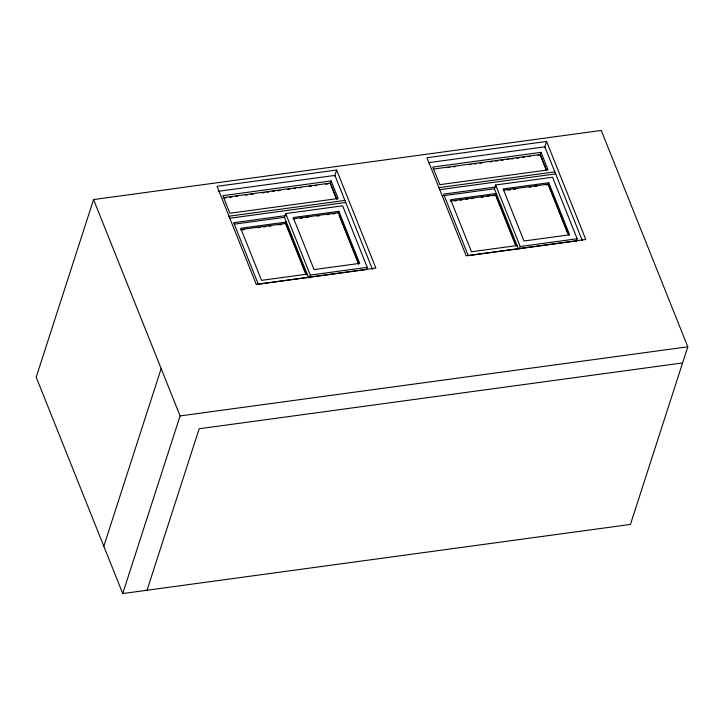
<?xml version="1.0" encoding="UTF-8"?>
<svg xmlns="http://www.w3.org/2000/svg" width="724" height="724" viewBox="0 0 724 724"><rect width="100%" height="100%" fill="white"/><g stroke="black" fill="none" stroke-linecap="round" stroke-linejoin="round"><path stroke-width="1.09" d="M93.559 199.571L36.2 377.204L122.736 593.553L630.441 524.429L687.8 346.796L601.264 130.447L93.559 199.571L180.095 415.92L122.736 593.553M103.803 546.231L161.162 368.588M147.026 590.25L199.172 428.762L682.587 362.941M308.641 277.817L284.451 217.336L285.672 213.571L342.633 205.815L367.24 267.337L366.634 269.228M330.253 183.615L331.121 180.928L222.865 195.661L229.888 213.245L338.153 198.503L331.121 180.928M334.678 176.095L336.633 170.04L217.037 186.321L256.251 284.351L375.847 268.07L336.633 170.04M309.365 277.926L310.279 275.093L285.672 213.571M338.253 213.2L338.859 211.317L293.229 217.535L314.053 269.59L359.683 263.382L338.859 211.317M576.268 241.59L577.173 238.757L552.566 177.235L495.605 184.991L494.383 188.756L518.574 249.237M541.054 152.348L548.086 169.923L439.821 184.665L432.798 167.081L541.054 152.348L540.185 155.036L537.959 155.343M544.611 147.515L546.575 141.461L426.97 157.742L466.184 255.771L585.779 239.49L546.575 141.461M519.606 248.395L520.212 246.513L495.605 184.991M548.792 182.738L569.616 234.802L523.986 241.011L503.162 188.955L548.792 182.738L548.186 184.62L545.959 184.928M218.657 191.245L334.895 175.416L372.444 269.283M428.59 162.665L544.828 146.836L582.377 240.703M223.282 197.661L330.425 183.082L337.049 199.625M433.214 169.081L540.357 154.502L546.566 170.004M224.223 198.05L226.458 197.752M229.807 197.29L232.033 196.991M235.381 196.53L237.617 196.231M245.427 195.163L247.662 194.865M251.011 194.403L253.246 194.104M262.169 192.883L264.405 192.584M266.64 192.276L268.866 191.978M272.215 191.516L274.45 191.217M277.799 190.756L280.034 190.457M287.844 189.389L290.071 189.091M293.419 188.629L295.654 188.331M299.003 187.869L301.238 187.57M309.048 186.502L311.284 186.204M314.632 185.742L316.859 185.444M325.791 184.222L328.026 183.923M447.55 167.651L449.785 167.344M453.134 166.891L455.36 166.583M468.754 164.764L470.989 164.457M474.338 164.004L476.573 163.696M479.921 163.244L482.148 162.936M489.967 161.877L492.193 161.57M495.542 161.117L497.777 160.809M501.126 160.357L503.352 160.049M506.7 159.597L508.936 159.289M511.171 158.99L513.397 158.683M516.746 158.23L518.981 157.923M522.33 157.47L524.565 157.162M527.914 156.71L530.14 156.402M228.657 216.259L344.905 200.43M438.59 187.679L554.837 171.85M229.472 218.286L345.719 202.467M439.405 189.706L555.652 173.887M286.134 215.562L233.68 222.711L258.287 284.233L366.552 269.491M496.067 186.982L443.613 194.123L468.22 255.653L576.485 240.911M234.277 224.168L284.541 217.327M443.088 195.742L494.474 188.747M292.795 218.874L338.425 212.666L358.833 263.681M503.841 190.15L548.358 184.086L568.765 235.101M300.415 218.358L302.641 218.051M305.981 217.598L308.207 217.291M317.103 216.087L319.329 215.779M327.121 214.72L329.348 214.413M332.687 213.96L334.913 213.661M508.121 190.077L510.348 189.779M513.687 189.317L515.913 189.018M529.262 187.199L531.488 186.892M534.828 186.439L537.054 186.14M240.287 229.626L285.908 223.417L306.315 274.432M450.219 201.046L495.849 194.837L516.248 245.852M242.332 229.861L244.558 229.562M257.916 227.743L260.142 227.445M263.482 226.983L265.708 226.684M269.047 226.232L271.274 225.924M279.057 224.865L281.283 224.558M454.491 200.982L456.717 200.675M460.057 200.222L462.283 199.924M465.623 199.462L467.849 199.163M471.188 198.711L473.415 198.403M481.207 197.344L483.433 197.046M486.772 196.584L488.999 196.285M492.329 195.833L494.555 195.525M307.166 274.134L261.536 280.342L240.721 228.286L286.342 222.069L285.736 223.951L306.143 274.975M517.099 245.554L471.469 251.762L450.654 199.706L496.284 193.489L495.669 195.371L515.66 245.355M310.279 275.093L367.24 267.337M520.212 246.513L577.173 238.757M180.095 415.92L687.8 346.796M540.602 156.067L545.977 169.516M548.602 185.661L567.761 233.562M330.669 184.647L336.045 198.095M339.085 215.29L358.661 264.224"/></g></svg>
